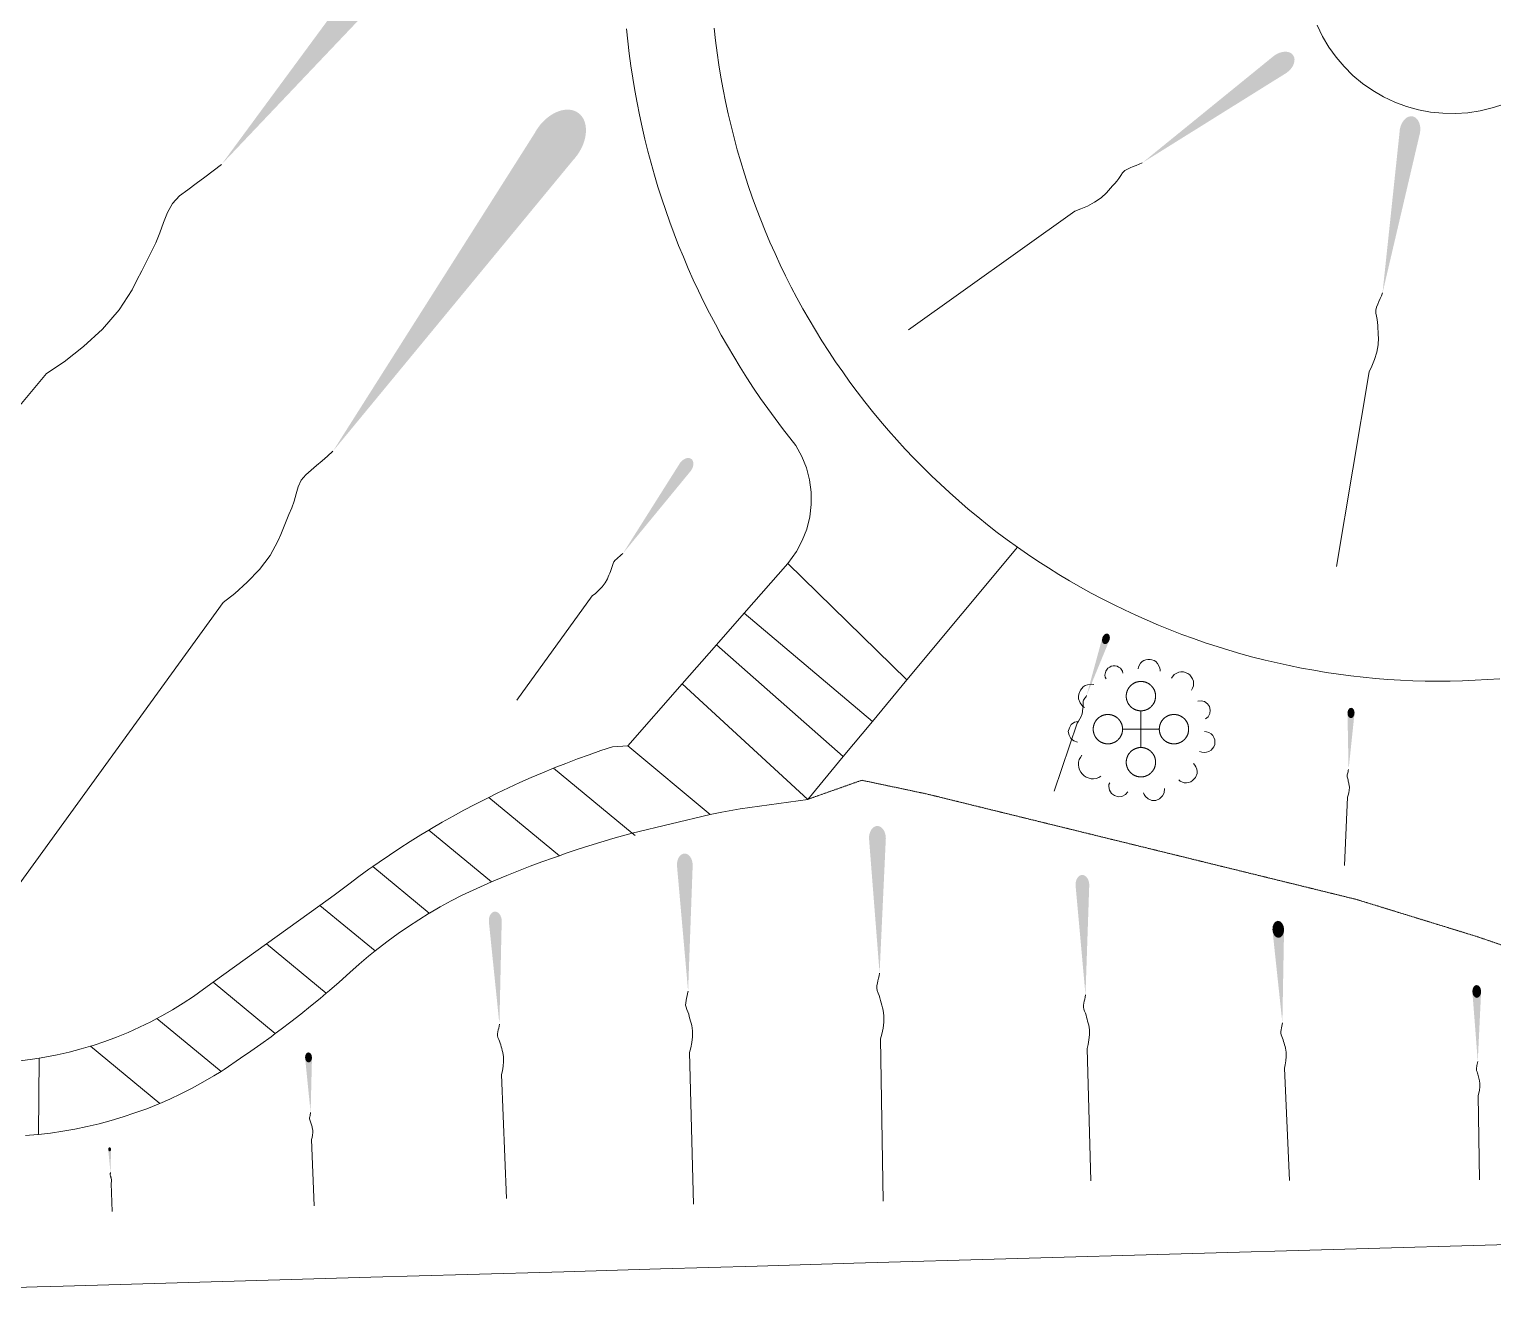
# Model space of a CAD drawing. Header units: millimetres. Extents: x 833924389 to 835767163, y 817400000 to 818811854.
# Drawn here: x 835464360 to 835494266, y 817910983 to 817936716 of the extents above; entities that cross this region are included whole.
import ezdxf

# ---------------------------------------------------------------- set-up
doc = ezdxf.new("R2010")
doc.units = ezdxf.units.MM
doc.header["$LTSCALE"] = 10
doc.header["$MEASUREMENT"] = 0
doc.linetypes.add('11SW4B$1$DGN Style 5', pattern=[1.174922, 0.503538, -0.671384])
doc.layers.add('01_Base_Plan', color=5, linetype='Continuous', lineweight=5)

# ---------------------------------------------------------------- blocks, each defined once
blk = doc.blocks.new('11SW4B$0$OVTMIS')
at = {"layer": '01_Base_Plan', "linetype": 'Continuous', "lineweight": 0}
for p, q in [((-0.016, -0.011), (-0.016, 0.364)), ((-0.391, -0.011), (-0.016, -0.011)), ((-0.016, -0.011), (0.359, -0.011)), ((-0.016, -0.386), (-0.016, -0.011))]:
    blk.add_line(p, q, dxfattribs=at)
at = {"layer": '01_Base_Plan', "linetype": 'Continuous', "lineweight": 0, "flags": 128}
for points in [[(-0.729, 1.016), (-0.744, 1.054), (-0.751, 1.091), (-0.736, 1.174), (-0.691, 1.234), (-0.654, 1.256), (-0.624, 1.279), (-0.586, 1.286), (-0.541, 1.286), (-0.504, 1.279), (-0.474, 1.256), (-0.436, 1.234), (-0.391, 1.174), (-0.384, 1.136)], [(-0.076, 1.219), (-0.069, 1.264), (-0.024, 1.339), (0.006, 1.369), (0.044, 1.391), (0.081, 1.406), (0.126, 1.414), (0.171, 1.414), (0.209, 1.406), (0.254, 1.391), (0.291, 1.369), (0.321, 1.331), (0.366, 1.256), (0.374, 1.211), (0.374, 1.174)], [(-1.171, 0.431), (-1.201, 0.454), (-1.261, 0.529), (-1.291, 0.611), (-1.291, 0.656), (-1.284, 0.701), (-1.254, 0.784), (-1.224, 0.821), (-1.194, 0.851), (-1.156, 0.881), (-1.111, 0.896), (-1.021, 0.911), (-0.976, 0.904)], [(-0.016, 0.964), (-0.021, 0.964), (-0.027, 0.964), (-0.032, 0.963), (-0.037, 0.963), (-0.042, 0.963), (-0.048, 0.962), (-0.053, 0.961), (-0.058, 0.961), (-0.063, 0.96), (-0.068, 0.959), (-0.073, 0.958), (-0.079, 0.957), (-0.084, 0.956), (-0.089, 0.955), (-0.094, 0.954), (-0.099, 0.952), (-0.104, 0.951), (-0.109, 0.949), (-0.114, 0.947), (-0.119, 0.946), (-0.124, 0.944), (-0.129, 0.942), (-0.133, 0.94), (-0.138, 0.938), (-0.143, 0.936), (-0.148, 0.933), (-0.152, 0.931), (-0.157, 0.929), (-0.162, 0.926), (-0.166, 0.924), (-0.171, 0.921), (-0.175, 0.918), (-0.18, 0.915), (-0.184, 0.912), (-0.188, 0.91), (-0.193, 0.906), (-0.197, 0.903), (-0.201, 0.9), (-0.205, 0.897), (-0.209, 0.894), (-0.213, 0.89), (-0.217, 0.887), (-0.221, 0.883), (-0.225, 0.88), (-0.228, 0.876), (-0.232, 0.872), (-0.236, 0.868), (-0.239, 0.865), (-0.243, 0.861), (-0.246, 0.857), (-0.249, 0.853), (-0.253, 0.848), (-0.256, 0.844), (-0.259, 0.84), (-0.262, 0.836), (-0.265, 0.832), (-0.268, 0.827), (-0.271, 0.823), (-0.273, 0.818), (-0.276, 0.814), (-0.279, 0.809), (-0.281, 0.805), (-0.283, 0.8), (-0.286, 0.795), (-0.288, 0.79), (-0.29, 0.786), (-0.292, 0.781), (-0.294, 0.776), (-0.296, 0.771), (-0.298, 0.766), (-0.3, 0.761), (-0.301, 0.756), (-0.303, 0.751), (-0.305, 0.746), (-0.306, 0.741), (-0.307, 0.736), (-0.308, 0.731), (-0.31, 0.726), (-0.311, 0.721), (-0.312, 0.716), (-0.313, 0.711), (-0.313, 0.706), (-0.314, 0.7), (-0.315, 0.695), (-0.315, 0.69), (-0.315, 0.685), (-0.316, 0.679), (-0.316, 0.674), (-0.316, 0.669), (-0.316, 0.664), (-0.316, 0.658), (-0.316, 0.653), (-0.316, 0.648), (-0.315, 0.643), (-0.315, 0.638), (-0.315, 0.632), (-0.314, 0.627), (-0.313, 0.622), (-0.313, 0.617), (-0.312, 0.612), (-0.311, 0.607), (-0.31, 0.601), (-0.308, 0.596), (-0.307, 0.591), (-0.306, 0.586), (-0.305, 0.581), (-0.303, 0.576), (-0.301, 0.571), (-0.3, 0.566), (-0.298, 0.561), (-0.296, 0.556), (-0.294, 0.551), (-0.292, 0.547), (-0.29, 0.542), (-0.288, 0.537), (-0.286, 0.532), (-0.283, 0.528), (-0.281, 0.523), (-0.279, 0.518), (-0.276, 0.514), (-0.273, 0.509), (-0.271, 0.505), (-0.268, 0.5), (-0.265, 0.496), (-0.262, 0.492), (-0.259, 0.487), (-0.256, 0.483), (-0.253, 0.479), (-0.249, 0.475), (-0.246, 0.471), (-0.243, 0.467), (-0.239, 0.463), (-0.236, 0.459), (-0.232, 0.455), (-0.228, 0.452), (-0.225, 0.448), (-0.221, 0.444), (-0.217, 0.441), (-0.213, 0.437), (-0.209, 0.434), (-0.205, 0.431), (-0.201, 0.427), (-0.197, 0.424), (-0.193, 0.421), (-0.188, 0.418), (-0.184, 0.415), (-0.18, 0.412), (-0.175, 0.409), (-0.171, 0.407), (-0.166, 0.404), (-0.162, 0.401), (-0.157, 0.399), (-0.152, 0.396), (-0.148, 0.394), (-0.143, 0.392), (-0.138, 0.39), (-0.133, 0.388), (-0.129, 0.386), (-0.124, 0.384), (-0.119, 0.382), (-0.114, 0.38), (-0.109, 0.378), (-0.104, 0.377), (-0.099, 0.375), (-0.094, 0.374), (-0.089, 0.373), (-0.084, 0.371), (-0.079, 0.37), (-0.073, 0.369), (-0.068, 0.368), (-0.063, 0.367), (-0.058, 0.367), (-0.053, 0.366), (-0.048, 0.365), (-0.042, 0.365), (-0.037, 0.364), (-0.032, 0.364), (-0.027, 0.364), (-0.021, 0.364), (-0.016, 0.364)], [(-0.016, 0.364), (-0.011, 0.364), (-0.006, 0.364), (-0.001, 0.364), (0.005, 0.364), (0.01, 0.365), (0.015, 0.365), (0.02, 0.366), (0.026, 0.367), (0.031, 0.367), (0.036, 0.368), (0.041, 0.369), (0.046, 0.37), (0.051, 0.371), (0.056, 0.373), (0.061, 0.374), (0.067, 0.375), (0.071, 0.377), (0.077, 0.378), (0.081, 0.38), (0.086, 0.382), (0.091, 0.384), (0.096, 0.386), (0.101, 0.388), (0.106, 0.39), (0.111, 0.392), (0.115, 0.394), (0.12, 0.396), (0.125, 0.399), (0.129, 0.401), (0.134, 0.404), (0.138, 0.407), (0.143, 0.409), (0.147, 0.412), (0.152, 0.415), (0.156, 0.418), (0.16, 0.421), (0.164, 0.424), (0.169, 0.427), (0.173, 0.431), (0.177, 0.434), (0.181, 0.437), (0.185, 0.441), (0.188, 0.444), (0.192, 0.448), (0.196, 0.452), (0.2, 0.455), (0.203, 0.459), (0.207, 0.463), (0.21, 0.467), (0.214, 0.471), (0.217, 0.475), (0.22, 0.479), (0.223, 0.483), (0.227, 0.487), (0.23, 0.492), (0.233, 0.496), (0.235, 0.5), (0.238, 0.505), (0.241, 0.509), (0.244, 0.514), (0.246, 0.518), (0.249, 0.523), (0.251, 0.528), (0.253, 0.532), (0.256, 0.537), (0.258, 0.542), (0.26, 0.547), (0.262, 0.551), (0.264, 0.556), (0.266, 0.561), (0.267, 0.566), (0.269, 0.571), (0.271, 0.576), (0.272, 0.581), (0.274, 0.586), (0.275, 0.591), (0.276, 0.596), (0.277, 0.601), (0.278, 0.607), (0.279, 0.612), (0.28, 0.617), (0.281, 0.622), (0.282, 0.627), (0.282, 0.632), (0.283, 0.638), (0.283, 0.643), (0.283, 0.648), (0.284, 0.653), (0.284, 0.658), (0.284, 0.664), (0.284, 0.669), (0.284, 0.674), (0.283, 0.679), (0.283, 0.685), (0.283, 0.69), (0.282, 0.695), (0.282, 0.7), (0.281, 0.706), (0.28, 0.711), (0.279, 0.716), (0.278, 0.721), (0.277, 0.726), (0.276, 0.731), (0.275, 0.736), (0.274, 0.741), (0.272, 0.746), (0.271, 0.751), (0.269, 0.756), (0.267, 0.761), (0.266, 0.766), (0.264, 0.771), (0.262, 0.776), (0.26, 0.781), (0.258, 0.786), (0.256, 0.79), (0.253, 0.795), (0.251, 0.8), (0.249, 0.805), (0.246, 0.809), (0.244, 0.814), (0.241, 0.818), (0.238, 0.823), (0.235, 0.827), (0.233, 0.832), (0.23, 0.836), (0.227, 0.84), (0.223, 0.844), (0.22, 0.848), (0.217, 0.853), (0.214, 0.857), (0.21, 0.861), (0.207, 0.865), (0.203, 0.868), (0.2, 0.872), (0.196, 0.876), (0.192, 0.88), (0.188, 0.883), (0.185, 0.887), (0.181, 0.89), (0.177, 0.894), (0.173, 0.897), (0.169, 0.9), (0.164, 0.903), (0.16, 0.906), (0.156, 0.91), (0.152, 0.912), (0.147, 0.915), (0.143, 0.918), (0.138, 0.921), (0.134, 0.924), (0.129, 0.926), (0.125, 0.929), (0.12, 0.931), (0.115, 0.933), (0.111, 0.936), (0.106, 0.938), (0.101, 0.94), (0.096, 0.942), (0.091, 0.944), (0.086, 0.946), (0.081, 0.947), (0.077, 0.949), (0.071, 0.951), (0.067, 0.952), (0.061, 0.954), (0.056, 0.955), (0.051, 0.956), (0.046, 0.957), (0.041, 0.958), (0.036, 0.959), (0.031, 0.96), (0.026, 0.961), (0.02, 0.961), (0.015, 0.962), (0.01, 0.963), (0.005, 0.963), (-0.001, 0.963), (-0.006, 0.964), (-0.011, 0.964), (-0.016, 0.964)], [(0.606, 1.031), (0.666, 1.106), (0.756, 1.151), (0.801, 1.159), (0.854, 1.159), (0.944, 1.129), (0.981, 1.099), (1.011, 1.061), (1.041, 1.016), (1.056, 0.971), (1.056, 0.874), (1.041, 0.829), (1.019, 0.784)], [(1.146, 0.559), (1.214, 0.566), (1.281, 0.551), (1.341, 0.506), (1.386, 0.454), (1.401, 0.379), (1.394, 0.311), (1.356, 0.244), (1.304, 0.199)], [(-1.314, -0.274), (-1.389, -0.251), (-1.449, -0.199), (-1.486, -0.131), (-1.501, -0.056), (-1.479, 0.019), (-1.441, 0.086), (-1.374, 0.131), (-1.306, 0.146)], [(-0.391, -0.011), (-0.391, -0.006), (-0.391, -0.001), (-0.392, 0.004), (-0.392, 0.01), (-0.392, 0.015), (-0.393, 0.02), (-0.393, 0.025), (-0.394, 0.031), (-0.395, 0.036), (-0.396, 0.041), (-0.397, 0.046), (-0.398, 0.051), (-0.399, 0.056), (-0.4, 0.061), (-0.401, 0.066), (-0.403, 0.071), (-0.404, 0.076), (-0.406, 0.081), (-0.408, 0.086), (-0.409, 0.091), (-0.411, 0.096), (-0.413, 0.101), (-0.415, 0.106), (-0.417, 0.111), (-0.419, 0.115), (-0.422, 0.12), (-0.424, 0.125), (-0.426, 0.13), (-0.429, 0.134), (-0.431, 0.139), (-0.434, 0.143), (-0.437, 0.148), (-0.44, 0.152), (-0.442, 0.157), (-0.445, 0.161), (-0.448, 0.165), (-0.452, 0.169), (-0.455, 0.173), (-0.458, 0.178), (-0.461, 0.182), (-0.465, 0.186), (-0.468, 0.19), (-0.472, 0.193), (-0.475, 0.197), (-0.479, 0.201), (-0.483, 0.205), (-0.487, 0.208), (-0.49, 0.212), (-0.494, 0.215), (-0.498, 0.219), (-0.502, 0.222), (-0.506, 0.225), (-0.511, 0.228), (-0.515, 0.231), (-0.519, 0.235), (-0.523, 0.237), (-0.528, 0.24), (-0.532, 0.243), (-0.537, 0.246), (-0.541, 0.249), (-0.546, 0.251), (-0.55, 0.254), (-0.555, 0.256), (-0.56, 0.258), (-0.564, 0.261), (-0.569, 0.263), (-0.574, 0.265), (-0.579, 0.267), (-0.584, 0.269), (-0.589, 0.271), (-0.594, 0.272), (-0.598, 0.274), (-0.604, 0.276), (-0.608, 0.277), (-0.614, 0.279), (-0.619, 0.28), (-0.624, 0.281), (-0.629, 0.282), (-0.634, 0.283), (-0.639, 0.284), (-0.644, 0.285), (-0.649, 0.286), (-0.655, 0.286), (-0.66, 0.287), (-0.665, 0.288), (-0.67, 0.288), (-0.676, 0.288), (-0.681, 0.289), (-0.686, 0.289), (-0.691, 0.289), (-0.696, 0.289), (-0.702, 0.289), (-0.707, 0.288), (-0.712, 0.288), (-0.717, 0.288), (-0.723, 0.287), (-0.728, 0.286), (-0.733, 0.286), (-0.738, 0.285), (-0.743, 0.284), (-0.748, 0.283), (-0.754, 0.282), (-0.759, 0.281), (-0.764, 0.28), (-0.769, 0.279), (-0.774, 0.277), (-0.779, 0.276), (-0.784, 0.274), (-0.789, 0.272), (-0.794, 0.271), (-0.799, 0.269), (-0.804, 0.267), (-0.808, 0.265), (-0.813, 0.263), (-0.818, 0.261), (-0.823, 0.258), (-0.827, 0.256), (-0.832, 0.254), (-0.837, 0.251), (-0.841, 0.249), (-0.846, 0.246), (-0.85, 0.243), (-0.855, 0.24), (-0.859, 0.237), (-0.863, 0.235), (-0.868, 0.231), (-0.872, 0.228), (-0.876, 0.225), (-0.88, 0.222), (-0.884, 0.219), (-0.888, 0.215), (-0.892, 0.212), (-0.896, 0.208), (-0.9, 0.205), (-0.903, 0.201), (-0.907, 0.197), (-0.911, 0.193), (-0.914, 0.19), (-0.918, 0.186), (-0.921, 0.182), (-0.924, 0.178), (-0.928, 0.173), (-0.931, 0.169), (-0.934, 0.165), (-0.937, 0.161), (-0.94, 0.157), (-0.943, 0.152), (-0.946, 0.148), (-0.948, 0.143), (-0.951, 0.139), (-0.954, 0.134), (-0.956, 0.13), (-0.958, 0.125), (-0.961, 0.12), (-0.963, 0.115), (-0.965, 0.111), (-0.967, 0.106), (-0.969, 0.101), (-0.971, 0.096), (-0.973, 0.091), (-0.975, 0.086), (-0.976, 0.081), (-0.978, 0.076), (-0.98, 0.071), (-0.981, 0.066), (-0.982, 0.061), (-0.983, 0.056), (-0.985, 0.051), (-0.986, 0.046), (-0.987, 0.041), (-0.988, 0.036), (-0.988, 0.031), (-0.989, 0.025), (-0.99, 0.02), (-0.99, 0.015), (-0.99, 0.01), (-0.991, 0.004), (-0.991, -0.001), (-0.991, -0.006), (-0.991, -0.011), (-0.991, -0.017), (-0.991, -0.022), (-0.991, -0.027), (-0.99, -0.032), (-0.99, -0.037), (-0.99, -0.043), (-0.989, -0.048), (-0.988, -0.053), (-0.988, -0.058), (-0.987, -0.063), (-0.986, -0.068), (-0.985, -0.074), (-0.983, -0.079), (-0.982, -0.084), (-0.981, -0.089), (-0.98, -0.094), (-0.978, -0.099), (-0.976, -0.104), (-0.975, -0.109), (-0.973, -0.114), (-0.971, -0.119), (-0.969, -0.124), (-0.967, -0.128), (-0.965, -0.133), (-0.963, -0.138), (-0.961, -0.143), (-0.958, -0.147), (-0.956, -0.152), (-0.954, -0.157), (-0.951, -0.161), (-0.948, -0.166), (-0.946, -0.17), (-0.943, -0.175), (-0.94, -0.179), (-0.937, -0.183), (-0.934, -0.188), (-0.931, -0.192), (-0.928, -0.196), (-0.924, -0.2), (-0.921, -0.204), (-0.918, -0.208), (-0.914, -0.212), (-0.911, -0.216), (-0.907, -0.22), (-0.903, -0.223), (-0.9, -0.227), (-0.896, -0.231), (-0.892, -0.234), (-0.888, -0.238), (-0.884, -0.241), (-0.88, -0.244), (-0.876, -0.248), (-0.872, -0.251), (-0.868, -0.254), (-0.863, -0.257), (-0.859, -0.26), (-0.855, -0.263), (-0.85, -0.266), (-0.846, -0.268), (-0.841, -0.271), (-0.837, -0.274), (-0.832, -0.276), (-0.827, -0.279), (-0.823, -0.281), (-0.818, -0.283), (-0.813, -0.285), (-0.808, -0.287), (-0.804, -0.289), (-0.799, -0.291), (-0.794, -0.293), (-0.789, -0.295), (-0.784, -0.297), (-0.779, -0.298), (-0.774, -0.3), (-0.769, -0.301), (-0.764, -0.302), (-0.759, -0.304), (-0.754, -0.305), (-0.748, -0.306), (-0.743, -0.307), (-0.738, -0.308), (-0.733, -0.308), (-0.728, -0.309), (-0.723, -0.31), (-0.717, -0.31), (-0.712, -0.311), (-0.707, -0.311), (-0.702, -0.311), (-0.696, -0.311), (-0.691, -0.311), (-0.686, -0.311), (-0.681, -0.311), (-0.676, -0.311), (-0.67, -0.311), (-0.665, -0.31), (-0.66, -0.31), (-0.655, -0.309), (-0.649, -0.308), (-0.644, -0.308), (-0.639, -0.307), (-0.634, -0.306), (-0.629, -0.305), (-0.624, -0.304), (-0.619, -0.302), (-0.614, -0.301), (-0.608, -0.3), (-0.604, -0.298), (-0.598, -0.297), (-0.594, -0.295), (-0.589, -0.293), (-0.584, -0.291), (-0.579, -0.289), (-0.574, -0.287), (-0.569, -0.285), (-0.564, -0.283), (-0.56, -0.281), (-0.555, -0.279), (-0.55, -0.276), (-0.546, -0.274), (-0.541, -0.271), (-0.537, -0.268), (-0.532, -0.266), (-0.528, -0.263), (-0.523, -0.26), (-0.519, -0.257), (-0.515, -0.254), (-0.511, -0.251), (-0.506, -0.248), (-0.502, -0.244), (-0.498, -0.241), (-0.494, -0.238), (-0.49, -0.234), (-0.487, -0.231), (-0.483, -0.227), (-0.479, -0.223), (-0.475, -0.22), (-0.472, -0.216), (-0.468, -0.212), (-0.465, -0.208), (-0.461, -0.204), (-0.458, -0.2), (-0.455, -0.196), (-0.452, -0.192), (-0.448, -0.188), (-0.445, -0.183), (-0.442, -0.179), (-0.44, -0.175), (-0.437, -0.17), (-0.434, -0.166), (-0.431, -0.161), (-0.429, -0.157), (-0.426, -0.152), (-0.424, -0.147), (-0.422, -0.143), (-0.419, -0.138), (-0.417, -0.133), (-0.415, -0.128), (-0.413, -0.124), (-0.411, -0.119), (-0.409, -0.114), (-0.408, -0.109), (-0.406, -0.104), (-0.404, -0.099), (-0.403, -0.094), (-0.401, -0.089), (-0.4, -0.084), (-0.399, -0.079), (-0.398, -0.074), (-0.397, -0.068), (-0.396, -0.063), (-0.395, -0.058), (-0.394, -0.053), (-0.393, -0.048), (-0.393, -0.043), (-0.392, -0.037), (-0.392, -0.032), (-0.392, -0.027), (-0.391, -0.022), (-0.391, -0.017), (-0.391, -0.011)], [(0.959, -0.011), (0.959, -0.006), (0.959, -0.001), (0.958, 0.004), (0.958, 0.01), (0.958, 0.015), (0.957, 0.02), (0.957, 0.025), (0.956, 0.031), (0.955, 0.036), (0.954, 0.041), (0.953, 0.046), (0.952, 0.051), (0.951, 0.056), (0.95, 0.061), (0.949, 0.066), (0.947, 0.071), (0.946, 0.076), (0.944, 0.081), (0.942, 0.086), (0.941, 0.091), (0.939, 0.096), (0.937, 0.101), (0.935, 0.106), (0.933, 0.111), (0.931, 0.115), (0.928, 0.12), (0.926, 0.125), (0.924, 0.13), (0.921, 0.134), (0.919, 0.139), (0.916, 0.143), (0.913, 0.148), (0.91, 0.152), (0.908, 0.157), (0.905, 0.161), (0.902, 0.165), (0.898, 0.169), (0.895, 0.173), (0.892, 0.178), (0.889, 0.182), (0.885, 0.186), (0.882, 0.19), (0.878, 0.193), (0.875, 0.197), (0.871, 0.201), (0.867, 0.205), (0.863, 0.208), (0.86, 0.212), (0.856, 0.215), (0.852, 0.219), (0.848, 0.222), (0.844, 0.225), (0.839, 0.228), (0.835, 0.231), (0.831, 0.235), (0.827, 0.237), (0.822, 0.24), (0.818, 0.243), (0.813, 0.246), (0.809, 0.249), (0.804, 0.251), (0.8, 0.254), (0.795, 0.256), (0.79, 0.258), (0.786, 0.261), (0.781, 0.263), (0.776, 0.265), (0.771, 0.267), (0.766, 0.269), (0.761, 0.271), (0.756, 0.272), (0.752, 0.274), (0.746, 0.276), (0.742, 0.277), (0.736, 0.279), (0.731, 0.28), (0.726, 0.281), (0.721, 0.282), (0.716, 0.283), (0.711, 0.284), (0.706, 0.285), (0.701, 0.286), (0.695, 0.286), (0.69, 0.287), (0.685, 0.288), (0.68, 0.288), (0.674, 0.288), (0.669, 0.289), (0.664, 0.289), (0.659, 0.289), (0.654, 0.289), (0.648, 0.289), (0.643, 0.288), (0.638, 0.288), (0.633, 0.288), (0.627, 0.287), (0.622, 0.286), (0.617, 0.286), (0.612, 0.285), (0.607, 0.284), (0.602, 0.283), (0.596, 0.282), (0.591, 0.281), (0.586, 0.28), (0.581, 0.279), (0.576, 0.277), (0.571, 0.276), (0.566, 0.274), (0.561, 0.272), (0.556, 0.271), (0.551, 0.269), (0.546, 0.267), (0.542, 0.265), (0.537, 0.263), (0.532, 0.261), (0.527, 0.258), (0.523, 0.256), (0.518, 0.254), (0.513, 0.251), (0.509, 0.249), (0.504, 0.246), (0.5, 0.243), (0.495, 0.24), (0.491, 0.237), (0.487, 0.235), (0.482, 0.231), (0.478, 0.228), (0.474, 0.225), (0.47, 0.222), (0.466, 0.219), (0.462, 0.215), (0.458, 0.212), (0.454, 0.208), (0.45, 0.205), (0.447, 0.201), (0.443, 0.197), (0.439, 0.193), (0.436, 0.19), (0.432, 0.186), (0.429, 0.182), (0.426, 0.178), (0.422, 0.173), (0.419, 0.169), (0.416, 0.165), (0.413, 0.161), (0.41, 0.157), (0.407, 0.152), (0.404, 0.148), (0.402, 0.143), (0.399, 0.139), (0.396, 0.134), (0.394, 0.13), (0.392, 0.125), (0.389, 0.12), (0.387, 0.115), (0.385, 0.111), (0.383, 0.106), (0.381, 0.101), (0.379, 0.096), (0.377, 0.091), (0.375, 0.086), (0.374, 0.081), (0.372, 0.076), (0.37, 0.071), (0.369, 0.066), (0.368, 0.061), (0.367, 0.056), (0.365, 0.051), (0.364, 0.046), (0.363, 0.041), (0.362, 0.036), (0.362, 0.031), (0.361, 0.025), (0.36, 0.02), (0.36, 0.015), (0.36, 0.01), (0.359, 0.004), (0.359, -0.001), (0.359, -0.006), (0.359, -0.011)], [(0.359, -0.011), (0.359, -0.017), (0.359, -0.022), (0.359, -0.027), (0.36, -0.032), (0.36, -0.037), (0.36, -0.043), (0.361, -0.048), (0.362, -0.053), (0.362, -0.058), (0.363, -0.063), (0.364, -0.068), (0.365, -0.074), (0.367, -0.079), (0.368, -0.084), (0.369, -0.089), (0.37, -0.094), (0.372, -0.099), (0.374, -0.104), (0.375, -0.109), (0.377, -0.114), (0.379, -0.119), (0.381, -0.124), (0.383, -0.128), (0.385, -0.133), (0.387, -0.138), (0.389, -0.143), (0.392, -0.147), (0.394, -0.152), (0.396, -0.157), (0.399, -0.161), (0.402, -0.166), (0.404, -0.17), (0.407, -0.175), (0.41, -0.179), (0.413, -0.183), (0.416, -0.188), (0.419, -0.192), (0.422, -0.196), (0.426, -0.2), (0.429, -0.204), (0.432, -0.208), (0.436, -0.212), (0.439, -0.216), (0.443, -0.22), (0.447, -0.223), (0.45, -0.227), (0.454, -0.231), (0.458, -0.234), (0.462, -0.238), (0.466, -0.241), (0.47, -0.244), (0.474, -0.248), (0.478, -0.251), (0.482, -0.254), (0.487, -0.257), (0.491, -0.26), (0.495, -0.263), (0.5, -0.266), (0.504, -0.268), (0.509, -0.271), (0.513, -0.274), (0.518, -0.276), (0.523, -0.279), (0.527, -0.281), (0.532, -0.283), (0.537, -0.285), (0.542, -0.287), (0.546, -0.289), (0.551, -0.291), (0.556, -0.293), (0.561, -0.295), (0.566, -0.297), (0.571, -0.298), (0.576, -0.3), (0.581, -0.301), (0.586, -0.302), (0.591, -0.304), (0.596, -0.305), (0.602, -0.306), (0.607, -0.307), (0.612, -0.308), (0.617, -0.308), (0.622, -0.309), (0.627, -0.31), (0.633, -0.31), (0.638, -0.311), (0.643, -0.311), (0.648, -0.311), (0.654, -0.311), (0.659, -0.311), (0.664, -0.311), (0.669, -0.311), (0.674, -0.311), (0.68, -0.311), (0.685, -0.31), (0.69, -0.31), (0.695, -0.309), (0.701, -0.308), (0.706, -0.308), (0.711, -0.307), (0.716, -0.306), (0.721, -0.305), (0.726, -0.304), (0.731, -0.302), (0.736, -0.301), (0.742, -0.3), (0.746, -0.298), (0.752, -0.297), (0.756, -0.295), (0.761, -0.293), (0.766, -0.291), (0.771, -0.289), (0.776, -0.287), (0.781, -0.285), (0.786, -0.283), (0.79, -0.281), (0.795, -0.279), (0.8, -0.276), (0.804, -0.274), (0.809, -0.271), (0.813, -0.268), (0.818, -0.266), (0.822, -0.263), (0.827, -0.26), (0.831, -0.257), (0.835, -0.254), (0.839, -0.251), (0.844, -0.248), (0.848, -0.244), (0.852, -0.241), (0.856, -0.238), (0.86, -0.234), (0.863, -0.231), (0.867, -0.227), (0.871, -0.223), (0.875, -0.22), (0.878, -0.216), (0.882, -0.212), (0.885, -0.208), (0.889, -0.204), (0.892, -0.2), (0.895, -0.196), (0.898, -0.192), (0.902, -0.188), (0.905, -0.183), (0.908, -0.179), (0.91, -0.175), (0.913, -0.17), (0.916, -0.166), (0.919, -0.161), (0.921, -0.157), (0.924, -0.152), (0.926, -0.147), (0.928, -0.143), (0.931, -0.138), (0.933, -0.133), (0.935, -0.128), (0.937, -0.124), (0.939, -0.119), (0.941, -0.114), (0.942, -0.109), (0.944, -0.104), (0.946, -0.099), (0.947, -0.094), (0.949, -0.089), (0.95, -0.084), (0.951, -0.079), (0.952, -0.074), (0.953, -0.068), (0.954, -0.063), (0.955, -0.058), (0.956, -0.053), (0.957, -0.048), (0.957, -0.043), (0.958, -0.037), (0.958, -0.032), (0.958, -0.027), (0.959, -0.022), (0.959, -0.017), (0.959, -0.011)], [(1.281, -0.056), (1.326, -0.064), (1.371, -0.079), (1.416, -0.109), (1.454, -0.139), (1.476, -0.184), (1.491, -0.229), (1.491, -0.326), (1.476, -0.371), (1.446, -0.409), (1.416, -0.439), (1.371, -0.469), (1.326, -0.484), (1.281, -0.491), (1.229, -0.484), (1.184, -0.469)], [(-0.834, -0.971), (-0.879, -1.001), (-0.931, -1.016), (-0.984, -1.024), (-1.036, -1.024), (-1.134, -0.994), (-1.179, -0.964), (-1.216, -0.926), (-1.246, -0.889), (-1.269, -0.844), (-1.284, -0.791), (-1.291, -0.739), (-1.291, -0.686), (-1.276, -0.634), (-1.254, -0.589), (-1.224, -0.544)], [(-0.016, -0.386), (-0.021, -0.386), (-0.027, -0.386), (-0.032, -0.387), (-0.037, -0.387), (-0.042, -0.387), (-0.048, -0.388), (-0.053, -0.389), (-0.058, -0.389), (-0.063, -0.39), (-0.068, -0.391), (-0.073, -0.392), (-0.079, -0.393), (-0.084, -0.394), (-0.089, -0.395), (-0.094, -0.396), (-0.099, -0.398), (-0.104, -0.399), (-0.109, -0.401), (-0.114, -0.403), (-0.119, -0.404), (-0.124, -0.406), (-0.129, -0.408), (-0.133, -0.41), (-0.138, -0.412), (-0.143, -0.414), (-0.148, -0.417), (-0.152, -0.419), (-0.157, -0.421), (-0.162, -0.424), (-0.166, -0.426), (-0.171, -0.429), (-0.175, -0.432), (-0.18, -0.435), (-0.184, -0.438), (-0.188, -0.44), (-0.193, -0.444), (-0.197, -0.447), (-0.201, -0.45), (-0.205, -0.453), (-0.209, -0.456), (-0.213, -0.46), (-0.217, -0.463), (-0.221, -0.467), (-0.225, -0.47), (-0.228, -0.474), (-0.232, -0.478), (-0.236, -0.482), (-0.239, -0.485), (-0.243, -0.489), (-0.246, -0.493), (-0.249, -0.497), (-0.253, -0.502), (-0.256, -0.506), (-0.259, -0.51), (-0.262, -0.514), (-0.265, -0.518), (-0.268, -0.523), (-0.271, -0.527), (-0.273, -0.532), (-0.276, -0.536), (-0.279, -0.541), (-0.281, -0.545), (-0.283, -0.55), (-0.286, -0.555), (-0.288, -0.56), (-0.29, -0.564), (-0.292, -0.569), (-0.294, -0.574), (-0.296, -0.579), (-0.298, -0.584), (-0.3, -0.589), (-0.301, -0.594), (-0.303, -0.599), (-0.305, -0.604), (-0.306, -0.609), (-0.307, -0.614), (-0.308, -0.619), (-0.31, -0.624), (-0.311, -0.629), (-0.312, -0.634), (-0.313, -0.639), (-0.313, -0.644), (-0.314, -0.65), (-0.315, -0.655), (-0.315, -0.66), (-0.315, -0.665), (-0.316, -0.671), (-0.316, -0.676), (-0.316, -0.681), (-0.316, -0.686), (-0.316, -0.692), (-0.316, -0.697), (-0.316, -0.702), (-0.315, -0.707), (-0.315, -0.712), (-0.315, -0.718), (-0.314, -0.723), (-0.313, -0.728), (-0.313, -0.733), (-0.312, -0.738), (-0.311, -0.743), (-0.31, -0.749), (-0.308, -0.754), (-0.307, -0.759), (-0.306, -0.764), (-0.305, -0.769), (-0.303, -0.774), (-0.301, -0.779), (-0.3, -0.784), (-0.298, -0.789), (-0.296, -0.794), (-0.294, -0.799), (-0.292, -0.803), (-0.29, -0.808), (-0.288, -0.813), (-0.286, -0.818), (-0.283, -0.822), (-0.281, -0.827), (-0.279, -0.832), (-0.276, -0.836), (-0.273, -0.841), (-0.271, -0.845), (-0.268, -0.85), (-0.265, -0.854), (-0.262, -0.858), (-0.259, -0.863), (-0.256, -0.867), (-0.253, -0.871), (-0.249, -0.875), (-0.246, -0.879), (-0.243, -0.883), (-0.239, -0.887), (-0.236, -0.891), (-0.232, -0.895), (-0.228, -0.898), (-0.225, -0.902), (-0.221, -0.906), (-0.217, -0.909), (-0.213, -0.913), (-0.209, -0.916), (-0.205, -0.919), (-0.201, -0.923), (-0.197, -0.926), (-0.193, -0.929), (-0.188, -0.932), (-0.184, -0.935), (-0.18, -0.938), (-0.175, -0.941), (-0.171, -0.943), (-0.166, -0.946), (-0.162, -0.949), (-0.157, -0.951), (-0.152, -0.954), (-0.148, -0.956), (-0.143, -0.958), (-0.138, -0.96), (-0.133, -0.962), (-0.129, -0.964), (-0.124, -0.966), (-0.119, -0.968), (-0.114, -0.97), (-0.109, -0.972), (-0.104, -0.973), (-0.099, -0.975), (-0.094, -0.976), (-0.089, -0.977), (-0.084, -0.979), (-0.079, -0.98), (-0.073, -0.981), (-0.068, -0.982), (-0.063, -0.983), (-0.058, -0.983), (-0.053, -0.984), (-0.048, -0.985), (-0.042, -0.985), (-0.037, -0.986), (-0.032, -0.986), (-0.027, -0.986), (-0.021, -0.986), (-0.016, -0.986), (-0.011, -0.986), (-0.006, -0.986), (-0.001, -0.986), (0.005, -0.986), (0.01, -0.985), (0.015, -0.985), (0.02, -0.984), (0.026, -0.983), (0.031, -0.983), (0.036, -0.982), (0.041, -0.981), (0.046, -0.98), (0.051, -0.979), (0.056, -0.977), (0.061, -0.976), (0.067, -0.975), (0.071, -0.973), (0.077, -0.972), (0.081, -0.97), (0.086, -0.968), (0.091, -0.966), (0.096, -0.964), (0.101, -0.962), (0.106, -0.96), (0.111, -0.958), (0.115, -0.956), (0.12, -0.954), (0.125, -0.951), (0.129, -0.949), (0.134, -0.946), (0.138, -0.943), (0.143, -0.941), (0.147, -0.938), (0.152, -0.935), (0.156, -0.932), (0.16, -0.929), (0.164, -0.926), (0.169, -0.923), (0.173, -0.919), (0.177, -0.916), (0.181, -0.913), (0.185, -0.909), (0.188, -0.906), (0.192, -0.902), (0.196, -0.898), (0.2, -0.895), (0.203, -0.891), (0.207, -0.887), (0.21, -0.883), (0.214, -0.879), (0.217, -0.875), (0.22, -0.871), (0.223, -0.867), (0.227, -0.863), (0.23, -0.858), (0.233, -0.854), (0.235, -0.85), (0.238, -0.845), (0.241, -0.841), (0.244, -0.836), (0.246, -0.832), (0.249, -0.827), (0.251, -0.822), (0.253, -0.818), (0.256, -0.813), (0.258, -0.808), (0.26, -0.803), (0.262, -0.799), (0.264, -0.794), (0.266, -0.789), (0.267, -0.784), (0.269, -0.779), (0.271, -0.774), (0.272, -0.769), (0.274, -0.764), (0.275, -0.759), (0.276, -0.754), (0.277, -0.749), (0.278, -0.743), (0.279, -0.738), (0.28, -0.733), (0.281, -0.728), (0.282, -0.723), (0.282, -0.718), (0.283, -0.712), (0.283, -0.707), (0.283, -0.702), (0.284, -0.697), (0.284, -0.692), (0.284, -0.686), (0.284, -0.681), (0.284, -0.676), (0.283, -0.671), (0.283, -0.665), (0.283, -0.66), (0.282, -0.655), (0.282, -0.65), (0.281, -0.644), (0.28, -0.639), (0.279, -0.634), (0.278, -0.629), (0.277, -0.624), (0.276, -0.619), (0.275, -0.614), (0.274, -0.609), (0.272, -0.604), (0.271, -0.599), (0.269, -0.594), (0.267, -0.589), (0.266, -0.584), (0.264, -0.579), (0.262, -0.574), (0.26, -0.569), (0.258, -0.564), (0.256, -0.56), (0.253, -0.555), (0.251, -0.55), (0.249, -0.545), (0.246, -0.541), (0.244, -0.536), (0.241, -0.532), (0.238, -0.527), (0.235, -0.523), (0.233, -0.518), (0.23, -0.514), (0.227, -0.51), (0.223, -0.506), (0.22, -0.502), (0.217, -0.497), (0.214, -0.493), (0.21, -0.489), (0.207, -0.485), (0.203, -0.482), (0.2, -0.478), (0.196, -0.474), (0.192, -0.47), (0.188, -0.467), (0.185, -0.463), (0.181, -0.46), (0.177, -0.456), (0.173, -0.453), (0.169, -0.45), (0.164, -0.447), (0.16, -0.444), (0.156, -0.44), (0.152, -0.438), (0.147, -0.435), (0.143, -0.432), (0.138, -0.429), (0.134, -0.426), (0.129, -0.424), (0.125, -0.421), (0.12, -0.419), (0.115, -0.417), (0.111, -0.414), (0.106, -0.412), (0.101, -0.41), (0.096, -0.408), (0.091, -0.406), (0.086, -0.404), (0.081, -0.403), (0.077, -0.401), (0.071, -0.399), (0.067, -0.398), (0.061, -0.396), (0.056, -0.395), (0.051, -0.394), (0.046, -0.393), (0.041, -0.392), (0.036, -0.391), (0.031, -0.39), (0.026, -0.389), (0.02, -0.389), (0.015, -0.388), (0.01, -0.387), (0.005, -0.387), (-0.001, -0.387), (-0.006, -0.386), (-0.011, -0.386), (-0.016, -0.386)], [(1.056, -0.716), (1.086, -0.746), (1.109, -0.784), (1.124, -0.829), (1.131, -0.874), (1.131, -0.919), (1.101, -1.001), (1.041, -1.061), (1.004, -1.084), (0.959, -1.099), (0.914, -1.106), (0.869, -1.106), (0.786, -1.076), (0.756, -1.046)], [(-0.286, -1.294), (-0.331, -1.346), (-0.406, -1.384), (-0.481, -1.391), (-0.556, -1.369), (-0.616, -1.324), (-0.661, -1.256), (-0.669, -1.181), (-0.669, -1.144), (-0.654, -1.106)], [(0.464, -1.226), (0.456, -1.309), (0.426, -1.376), (0.366, -1.436), (0.291, -1.466), (0.209, -1.466), (0.134, -1.436), (0.074, -1.384), (0.051, -1.346), (0.036, -1.309)]]:
    blk.add_lwpolyline(points, dxfattribs=at)

msp = doc.modelspace()

# ---------------------------------------------------------------- hatches: boundary and pattern name
at = {"layer": '01_Base_Plan', "linetype": 'Continuous'}
h = msp.add_hatch(color=256, dxfattribs=at)
edge = h.paths.add_edge_path()
edge.add_ellipse((835489929, 817936003), major_axis=(-258, -184), ratio=0.683333, start_angle=0, end_angle=360)
h = msp.add_hatch(color=256, dxfattribs=at)
edge = h.paths.add_edge_path()
edge.add_ellipse((835475159, 817934428), major_axis=(-420, -579), ratio=0.683333, start_angle=0, end_angle=360)
h = msp.add_hatch(color=256, dxfattribs=at)
edge = h.paths.add_edge_path()
edge.add_ellipse((835492574, 817934635), major_axis=(-51, -302), ratio=0.683333, start_angle=0, end_angle=360)
h = msp.add_hatch(color=256, dxfattribs=at)
edge = h.paths.add_edge_path()
edge.add_ellipse((835477770, 817927776), major_axis=(-117, -162), ratio=0.683333, start_angle=0, end_angle=360)
h = msp.add_hatch(color=256, dxfattribs=at)
edge = h.paths.add_edge_path()
edge.add_ellipse((835486362, 817924262), major_axis=(-36, -106), ratio=0.683333, start_angle=0, end_angle=360)
h = msp.add_hatch(color=256, dxfattribs=at)
edge = h.paths.add_edge_path()
edge.add_ellipse((835491370, 817922747), major_axis=(-5, -106), ratio=0.683333, start_angle=0, end_angle=360)
h = msp.add_hatch(color=256, dxfattribs=at)
edge = h.paths.add_edge_path()
edge.add_ellipse((835481692, 817920186), major_axis=(4, -252), ratio=0.683333, start_angle=0, end_angle=360)
h = msp.add_hatch(color=256, dxfattribs=at)
edge = h.paths.add_edge_path()
edge.add_ellipse((835477756, 817919640), major_axis=(6, -235), ratio=0.683333, start_angle=0, end_angle=360)
h = msp.add_hatch(color=256, dxfattribs=at)
edge = h.paths.add_edge_path()
edge.add_ellipse((835485881, 817919232), major_axis=(6, -205), ratio=0.683333, start_angle=0, end_angle=360)
h = msp.add_hatch(color=256, dxfattribs=at)
edge = h.paths.add_edge_path()
edge.add_ellipse((835473883, 817918495), major_axis=(8, -193), ratio=0.683333, start_angle=0, end_angle=360)
h = msp.add_hatch(color=256, dxfattribs=at)
edge = h.paths.add_edge_path()
edge.add_ellipse((835489883, 817918326), major_axis=(8, -174), ratio=0.683333, start_angle=0, end_angle=360)
h = msp.add_hatch(color=256, dxfattribs=at)
edge = h.paths.add_edge_path()
edge.add_ellipse((835493939, 817917057), major_axis=(2, -131), ratio=0.683333, start_angle=0, end_angle=360)
h = msp.add_hatch(color=256, dxfattribs=at)
edge = h.paths.add_edge_path()
edge.add_ellipse((835470066, 817915709), major_axis=(4, -103), ratio=0.683333, start_angle=0, end_angle=360)
h = msp.add_hatch(color=256, dxfattribs=at)
edge = h.paths.add_edge_path()
edge.add_ellipse((835466002, 817913832), major_axis=(1.7, -43.1), ratio=0.683333, start_angle=0, end_angle=360)

# ---------------------------------------------------------------- linework, layer by layer
for p, q in [((835485724, 817933001), (835482325, 817930573)), ((835464712, 817929683), (835455889, 817919146)), ((835491742, 817929717), (835491071, 817925742)), ((835482295, 817923422), (835484552, 817926136)), ((835479864, 817925804), (835482295, 817923422)), ((835475864, 817925138), (835474323, 817923005)), ((835468325, 817925006), (835462803, 817917388)), ((835478969, 817924784), (835481588, 817922571)), ((835478406, 817924142), (835480995, 817921858)), ((835477702, 817923339), (835480267, 817920982)), ((835485775, 817922540), (835485301, 817921147)), ((835476591, 817922072), (835478276, 817920672)), ((835473750, 817921022), (835475195, 817919831)), ((835491296, 817921025), (835491237, 817919633)), ((835472522, 817920350), (835473802, 817919294)), ((835471379, 817919608), (835472534, 817918655)), ((835470299, 817918813), (835471426, 817917884)), ((835469208, 817918028), (835470429, 817917021)), ((835468116, 817917244), (835469387, 817916195)), ((835466969, 817916504), (835468279, 817915424)), ((835465611, 817915939), (835467028, 817914770)), ((835481757, 817916086), (835481811, 817912771)), ((835485976, 817915890), (835486053, 817913188)), ((835464562, 817915695), (835464549, 817914135)), ((835477855, 817915809), (835477936, 817912712)), ((835474009, 817915360), (835474111, 817912827)), ((835490008, 817915487), (835490110, 817913192)), ((835493971, 817914929), (835493996, 817913208)), ((835470129, 817914032), (835470181, 817912675)), ((835466030, 817913131), (835466052, 817912564))]:
    msp.add_line(p, q, dxfattribs=at)
at = {"layer": '01_Base_Plan', "linetype": 'Continuous', "flags": 128}
for points in [[(835490676, 817936797), (835490786, 817936569), (835490916, 817936351), (835491064, 817936145), (835491229, 817935952), (835491409, 817935773), (835491605, 817935611), (835491813, 817935465), (835492033, 817935338), (835492263, 817935229), (835492501, 817935140), (835492746, 817935072), (835492996, 817935025), (835493249, 817934999), (835493503, 817934994), (835493757, 817935011), (835494009, 817935049), (835494256, 817935108), (835494498, 817935188)], [(835476567, 817936723), (835476592, 817936470), (835476621, 817936218), (835476655, 817935967), (835476692, 817935716), (835476733, 817935466), (835476779, 817935216), (835476828, 817934967), (835476882, 817934719), (835476939, 817934472), (835477000, 817934226), (835477065, 817933981), (835477134, 817933737), (835477207, 817933494), (835477284, 817933252), (835477365, 817933012), (835477450, 817932773), (835477538, 817932535), (835477630, 817932298), (835477726, 817932064), (835477826, 817931830), (835477929, 817931599), (835478037, 817931369), (835478147, 817931140), (835478262, 817930914), (835478380, 817930689), (835478501, 817930466), (835478627, 817930246), (835478755, 817930027), (835478888, 817929810), (835479023, 817929596), (835479162, 817929383), (835479305, 817929173), (835479451, 817928965), (835479600, 817928760), (835479752, 817928557), (835480023, 817928211), (835480146, 817927989), (835480240, 817927754), (835480303, 817927508), (835480337, 817927257), (835480338, 817927003), (835480308, 817926752), (835480248, 817926505), (835480157, 817926269), (835480038, 817926045), (835479864, 817925804)], [(835478358, 817936741), (835478386, 817936489), (835478418, 817936237), (835478454, 817935986), (835478495, 817935736), (835478540, 817935486), (835478589, 817935237), (835478643, 817934989), (835478701, 817934742), (835478763, 817934496), (835478829, 817934251), (835478899, 817934008), (835478974, 817933765), (835479053, 817933524), (835479135, 817933284), (835479222, 817933046), (835479397, 817932601), (835479496, 817932367), (835479599, 817932135), (835479705, 817931905), (835479816, 817931677), (835479930, 817931450), (835480048, 817931226), (835480170, 817931003), (835480296, 817930783), (835480426, 817930565), (835480559, 817930349), (835480697, 817930135), (835480837, 817929924), (835480982, 817929715), (835481129, 817929509), (835481281, 817929305), (835481436, 817929103), (835481594, 817928905), (835481756, 817928709), (835481921, 817928516), (835482089, 817928326), (835482261, 817928139), (835482435, 817927954), (835482613, 817927773), (835482794, 817927595), (835482978, 817927420), (835483165, 817927248), (835483355, 817927079), (835483548, 817926913), (835483743, 817926751), (835483941, 817926592), (835484142, 817926437), (835484346, 817926284), (835484552, 817926136)], [(835468288, 817933954), (835468116, 817933825), (835467945, 817933696), (835467773, 817933567), (835467602, 817933438), (835467430, 817933310), (835467286, 817933158), (835467183, 817932972), (835467104, 817932765), (835467031, 817932554), (835466947, 817932352), (835466850, 817932161), (835466753, 817931970), (835466657, 817931778), (835466560, 817931587), (835466463, 817931395), (835466200, 817930985), (835465855, 817930591), (835465466, 817930232), (835465072, 817929923), (835464712, 817929683)], [(835487101, 817933984), (835487041, 817933960), (835486981, 817933935), (835486921, 817933910), (835486860, 817933885), (835486800, 817933860), (835486746, 817933827), (835486702, 817933780), (835486663, 817933725), (835486625, 817933668), (835486585, 817933615), (835486542, 817933567), (835486499, 817933518), (835486456, 817933469), (835486413, 817933420), (835486370, 817933371), (835486261, 817933270), (835486130, 817933181), (835485988, 817933104), (835485848, 817933044), (835485724, 817933001)], [(835492014, 817931329), (835491990, 817931271), (835491966, 817931213), (835491941, 817931155), (835491917, 817931097), (835491893, 817931038), (835491879, 817930979), (835491880, 817930916), (835491891, 817930852), (835491904, 817930788), (835491912, 817930724), (835491916, 817930662), (835491920, 817930599), (835491924, 817930536), (835491928, 817930473), (835491932, 817930410), (835491926, 817930268), (835491897, 817930117), (835491852, 817929968), (835491798, 817929832), (835491742, 817929717)], [(835470564, 817928093), (835470453, 817927997), (835470342, 817927900), (835470231, 817927804), (835470120, 817927708), (835470009, 817927612), (835469917, 817927502), (835469856, 817927369), (835469812, 817927225), (835469772, 817927077), (835469724, 817926935), (835469667, 817926800), (835469610, 817926664), (835469553, 817926529), (835469497, 817926394), (835469440, 817926258), (835469280, 817925966), (835469063, 817925680), (835468815, 817925416), (835468560, 817925187), (835468325, 817925006)], [(835484552, 817926136), (835484761, 817925991), (835484972, 817925850), (835485186, 817925712), (835485402, 817925578), (835485620, 817925447), (835485840, 817925320), (835486063, 817925197), (835486287, 817925078), (835486514, 817924963), (835486743, 817924851), (835486973, 817924744), (835487205, 817924640), (835487439, 817924541), (835487675, 817924445), (835487912, 817924353), (835488151, 817924266), (835488391, 817924182), (835488633, 817924103), (835488876, 817924028), (835489120, 817923956), (835489366, 817923890), (835489613, 817923827), (835489860, 817923768), (835490109, 817923714), (835490358, 817923664), (835490609, 817923618), (835490860, 817923577), (835491111, 817923539), (835491364, 817923506), (835491617, 817923477), (835491870, 817923453), (835492124, 817923433), (835492378, 817923417), (835492632, 817923406), (835492886, 817923399), (835493141, 817923396), (835493395, 817923398), (835493650, 817923404), (835493904, 817923414), (835494158, 817923428), (835494412, 817923447)], [(835479864, 817925804), (835478969, 817924784), (835478406, 817924142), (835477702, 817923339), (835476591, 817922072), (835476281, 817922057), (835476040, 817921977), (835475799, 817921894), (835475560, 817921807), (835475322, 817921717), (835475086, 817921623), (835475072, 817921618), (835474850, 817921527), (835474616, 817921427), (835474384, 817921324), (835474152, 817921217), (835473923, 817921108), (835473750, 817921022), (835473695, 817920995), (835473468, 817920879), (835473243, 817920760), (835473020, 817920638), (835472799, 817920513), (835472579, 817920385), (835472522, 817920350), (835472361, 817920254), (835472145, 817920119), (835471931, 817919982), (835471719, 817919842), (835471508, 817919699), (835471379, 817919608), (835471300, 817919553), (835471094, 817919404), (835470890, 817919252), (835470591, 817919022), (835470299, 817918813), (835469208, 817918028), (835468116, 817917244), (835467922, 817917104), (835467715, 817916957), (835467503, 817916816), (835467286, 817916682), (835467066, 817916556), (835466969, 817916504), (835466841, 817916437), (835466612, 817916325), (835466380, 817916221), (835466145, 817916125), (835465906, 817916036), (835465665, 817915955), (835465611, 817915939), (835465421, 817915883), (835465175, 817915818), (835464927, 817915761), (835464677, 817915713), (835464562, 817915695), (835464425, 817915673), (835464173, 817915641)], [(835476488, 817926002), (835476457, 817925975), (835476426, 817925948), (835476395, 817925921), (835476364, 817925894), (835476333, 817925867), (835476308, 817925837), (835476290, 817925800), (835476278, 817925759), (835476267, 817925718), (835476254, 817925678), (835476238, 817925640), (835476222, 817925602), (835476206, 817925564), (835476190, 817925527), (835476175, 817925489), (835476130, 817925407), (835476070, 817925327), (835476000, 817925253), (835475929, 817925189), (835475864, 817925138)], [(835464283, 817914112), (835464537, 817914134), (835464549, 817914135), (835464790, 817914163), (835465042, 817914200), (835465292, 817914244), (835465542, 817914295), (835465789, 817914354), (835466035, 817914420), (835466279, 817914493), (835466520, 817914574), (835466759, 817914661), (835466995, 817914756), (835467028, 817914770), (835467229, 817914857), (835467459, 817914966), (835467686, 817915080), (835467909, 817915202), (835468129, 817915330), (835468279, 817915424), (835468345, 817915465), (835468678, 817915691), (835468887, 817915835), (835469095, 817915982), (835469301, 817916131), (835469387, 817916195), (835469505, 817916283), (835469707, 817916437), (835469907, 817916593), (835470106, 817916753), (835470302, 817916914), (835470429, 817917021), (835470496, 817917078), (835470689, 817917245), (835470910, 817917441), (835471099, 817917611), (835471293, 817917776), (835471426, 817917884), (835471491, 817917936), (835471692, 817918091), (835471898, 817918240), (835472107, 817918384), (835472321, 817918523), (835472534, 817918655), (835472537, 817918657), (835472757, 817918784), (835472980, 817918906), (835473207, 817919022), (835473653, 817919231), (835473802, 817919294), (835473887, 817919330), (835474122, 817919427), (835474359, 817919522), (835474596, 817919614), (835474834, 817919703), (835475074, 817919789), (835475195, 817919831), (835475314, 817919873), (835475555, 817919954), (835475797, 817920033), (835476040, 817920108), (835476284, 817920182), (835476529, 817920252), (835476678, 817920293), (835478276, 817920672), (835478510, 817920717), (835478886, 817920785), (835480267, 817920982), (835480995, 817921858), (835481588, 817922571), (835482295, 817923422)], [(835485967, 817923104), (835485955, 817923085), (835485943, 817923065), (835485931, 817923046), (835485918, 817923026), (835485906, 817923007), (835485898, 817922986), (835485895, 817922963), (835485895, 817922940), (835485896, 817922916), (835485895, 817922892), (835485893, 817922870), (835485890, 817922847), (835485888, 817922824), (835485886, 817922801), (835485884, 817922778), (835485873, 817922727), (835485854, 817922675), (835485829, 817922624), (835485802, 817922578), (835485775, 817922540)], [(835475072, 817921618), (835476678, 817920293), (835476739, 817920242)], [(835491320, 817921589), (835491314, 817921568), (835491309, 817921547), (835491303, 817921526), (835491297, 817921506), (835491291, 817921485), (835491289, 817921463), (835491292, 817921442), (835491298, 817921421), (835491306, 817921399), (835491311, 817921378), (835491315, 817921356), (835491319, 817921335), (835491323, 817921314), (835491327, 817921292), (835491331, 817921271), (835491336, 817921222), (835491332, 817921169), (835491323, 817921116), (835491310, 817921067), (835491296, 817921025)], [(835481736, 817917429), (835481725, 817917378), (835481714, 817917328), (835481703, 817917277), (835481692, 817917227), (835481681, 817917176), (835481678, 817917126), (835481689, 817917075), (835481707, 817917025), (835481727, 817916975), (835481744, 817916925), (835481756, 817916875), (835481769, 817916825), (835481782, 817916775), (835481794, 817916724), (835481807, 817916674), (835481824, 817916558), (835481823, 817916432), (835481809, 817916305), (835481785, 817916186), (835481757, 817916086)], [(835477823, 817917064), (835477813, 817917016), (835477803, 817916969), (835477793, 817916922), (835477784, 817916874), (835477774, 817916827), (835477772, 817916780), (835477782, 817916733), (835477800, 817916686), (835477819, 817916640), (835477835, 817916593), (835477847, 817916546), (835477859, 817916500), (835477871, 817916453), (835477884, 817916406), (835477896, 817916359), (835477913, 817916251), (835477913, 817916133), (835477901, 817916014), (835477880, 817915903), (835477855, 817915809)], [(835465050, 817911036), (835471337, 817911217), (835473312, 817911274), (835475286, 817911331), (835477260, 817911388), (835479235, 817911445), (835481209, 817911502), (835494587, 817911888), (835497267, 817912105), (835518051, 817914162), (835520069, 817914394), (835533015, 817916131), (835539745, 817917035)], [(835485944, 817916985), (835485936, 817916943), (835485928, 817916902), (835485919, 817916861), (835485911, 817916819), (835485902, 817916778), (835485901, 817916737), (835485910, 817916696), (835485925, 817916655), (835485942, 817916615), (835485956, 817916574), (835485967, 817916533), (835485978, 817916493), (835485988, 817916452), (835485999, 817916411), (835486010, 817916370), (835486025, 817916276), (835486025, 817916173), (835486015, 817916069), (835485997, 817915972), (835485976, 817915890)], [(835473967, 817916387), (835473960, 817916348), (835473952, 817916310), (835473945, 817916271), (835473938, 817916232), (835473930, 817916193), (835473929, 817916154), (835473938, 817916116), (835473953, 817916078), (835473969, 817916040), (835473983, 817916002), (835473993, 817915964), (835474004, 817915926), (835474014, 817915888), (835474025, 817915850), (835474036, 817915811), (835474051, 817915723), (835474052, 817915626), (835474044, 817915529), (835474028, 817915438), (835474009, 817915360)], [(835489967, 817916417), (835489960, 817916381), (835489954, 817916346), (835489947, 817916311), (835489941, 817916276), (835489934, 817916240), (835489933, 817916205), (835489942, 817916171), (835489955, 817916137), (835489970, 817916102), (835489983, 817916068), (835489992, 817916033), (835490002, 817915999), (835490012, 817915964), (835490021, 817915930), (835490031, 817915895), (835490045, 817915815), (835490047, 817915728), (835490039, 817915639), (835490026, 817915557), (835490008, 817915487)], [(835493960, 817915626), (835493955, 817915600), (835493949, 817915573), (835493943, 817915547), (835493938, 817915521), (835493932, 817915495), (835493931, 817915468), (835493936, 817915442), (835493945, 817915416), (835493956, 817915390), (835493964, 817915364), (835493971, 817915338), (835493977, 817915312), (835493984, 817915286), (835493990, 817915260), (835493997, 817915234), (835494005, 817915174), (835494005, 817915108), (835493997, 817915042), (835493985, 817914981), (835493971, 817914929)], [(835470109, 817914581), (835470105, 817914560), (835470101, 817914540), (835470097, 817914519), (835470092, 817914498), (835470088, 817914477), (835470088, 817914457), (835470093, 817914436), (835470101, 817914416), (835470109, 817914396), (835470116, 817914375), (835470122, 817914355), (835470128, 817914334), (835470133, 817914314), (835470139, 817914293), (835470144, 817914273), (835470152, 817914226), (835470153, 817914174), (835470148, 817914122), (835470140, 817914073), (835470129, 817914032)], [(835466020, 817913360), (835466019, 817913352), (835466017, 817913343), (835466015, 817913334), (835466014, 817913326), (835466012, 817913317), (835466012, 817913308), (835466014, 817913300), (835466017, 817913291), (835466021, 817913283), (835466024, 817913274), (835466026, 817913266), (835466029, 817913257), (835466031, 817913249), (835466033, 817913240), (835466036, 817913232), (835466039, 817913212), (835466039, 817913190), (835466037, 817913168), (835466034, 817913148), (835466030, 817913131)], [(835463221, 817910983), (835464523, 817911021), (835465050, 817911036)]]:
    msp.add_lwpolyline(points, dxfattribs=at)
at = {"layer": '01_Base_Plan', "linetype": '11SW4B$1$DGN Style 5', "flags": 128}
msp.add_lwpolyline([(835480267, 817920982), (835481372, 817921372), (835482696, 817921093), (835491480, 817918937), (835493950, 817918176), (835496674, 817917238), (835497438, 817917441), (835507268, 817919548), (835508108, 817919523), (835512411, 817919269), (835513073, 817918711), (835518114, 817914246)], dxfattribs=at)
at = {"layer": '01_Base_Plan', "linetype": 'Continuous'}
for points in [[(835468288, 817933954), (835476177, 817942258), (835475082, 817943175)], [(835487101, 817933984), (835490055, 817935827), (835489803, 817936180)], [(835485967, 817923104), (835486434, 817924237), (835486289, 817924287)], [(835481736, 817917429), (835481864, 817920188), (835481520, 817920183)], [(835485944, 817916985), (835486021, 817919236), (835485741, 817919228)], [(835473967, 817916387), (835474014, 817918500), (835473751, 817918490)], [(835470109, 817914581), (835470137, 817915712), (835469996, 817915707)], [(835466020, 817913360), (835466031, 817913833), (835465972, 817913831)]]:
    msp.add_solid(points, dxfattribs=at)
at = {"layer": '01_Base_Plan', "linetype": 'Continuous', "extrusion": (0, 0, -1)}
for points in [[(-835470564, 817928093), (-835475555, 817934141), (-835474764, 817934714)], [(-835492014, 817931329), (-835492780, 817934601), (-835492368, 817934670)], [(-835476488, 817926002), (-835477881, 817927696), (-835477659, 817927856)], [(-835491320, 817921589), (-835491442, 817922744), (-835491298, 817922750)], [(-835477823, 817917064), (-835477917, 817919644), (-835477595, 817919635)], [(-835489967, 817916417), (-835490002, 817918331), (-835489764, 817918320)], [(-835493960, 817915626), (-835494029, 817917058), (-835493850, 817917055)]]:
    msp.add_solid(points, dxfattribs=at)

# ---------------------------------------------------------------- block references
at = {"layer": '01_Base_Plan', "linetype": 'Continuous', "xscale": 1000, "yscale": 1000, "zscale": 1000}
msp.add_blockref('11SW4B$0$OVTMIS', (835487093, 817922427), dxfattribs=at)

doc.saveas('drawing.dxf')
